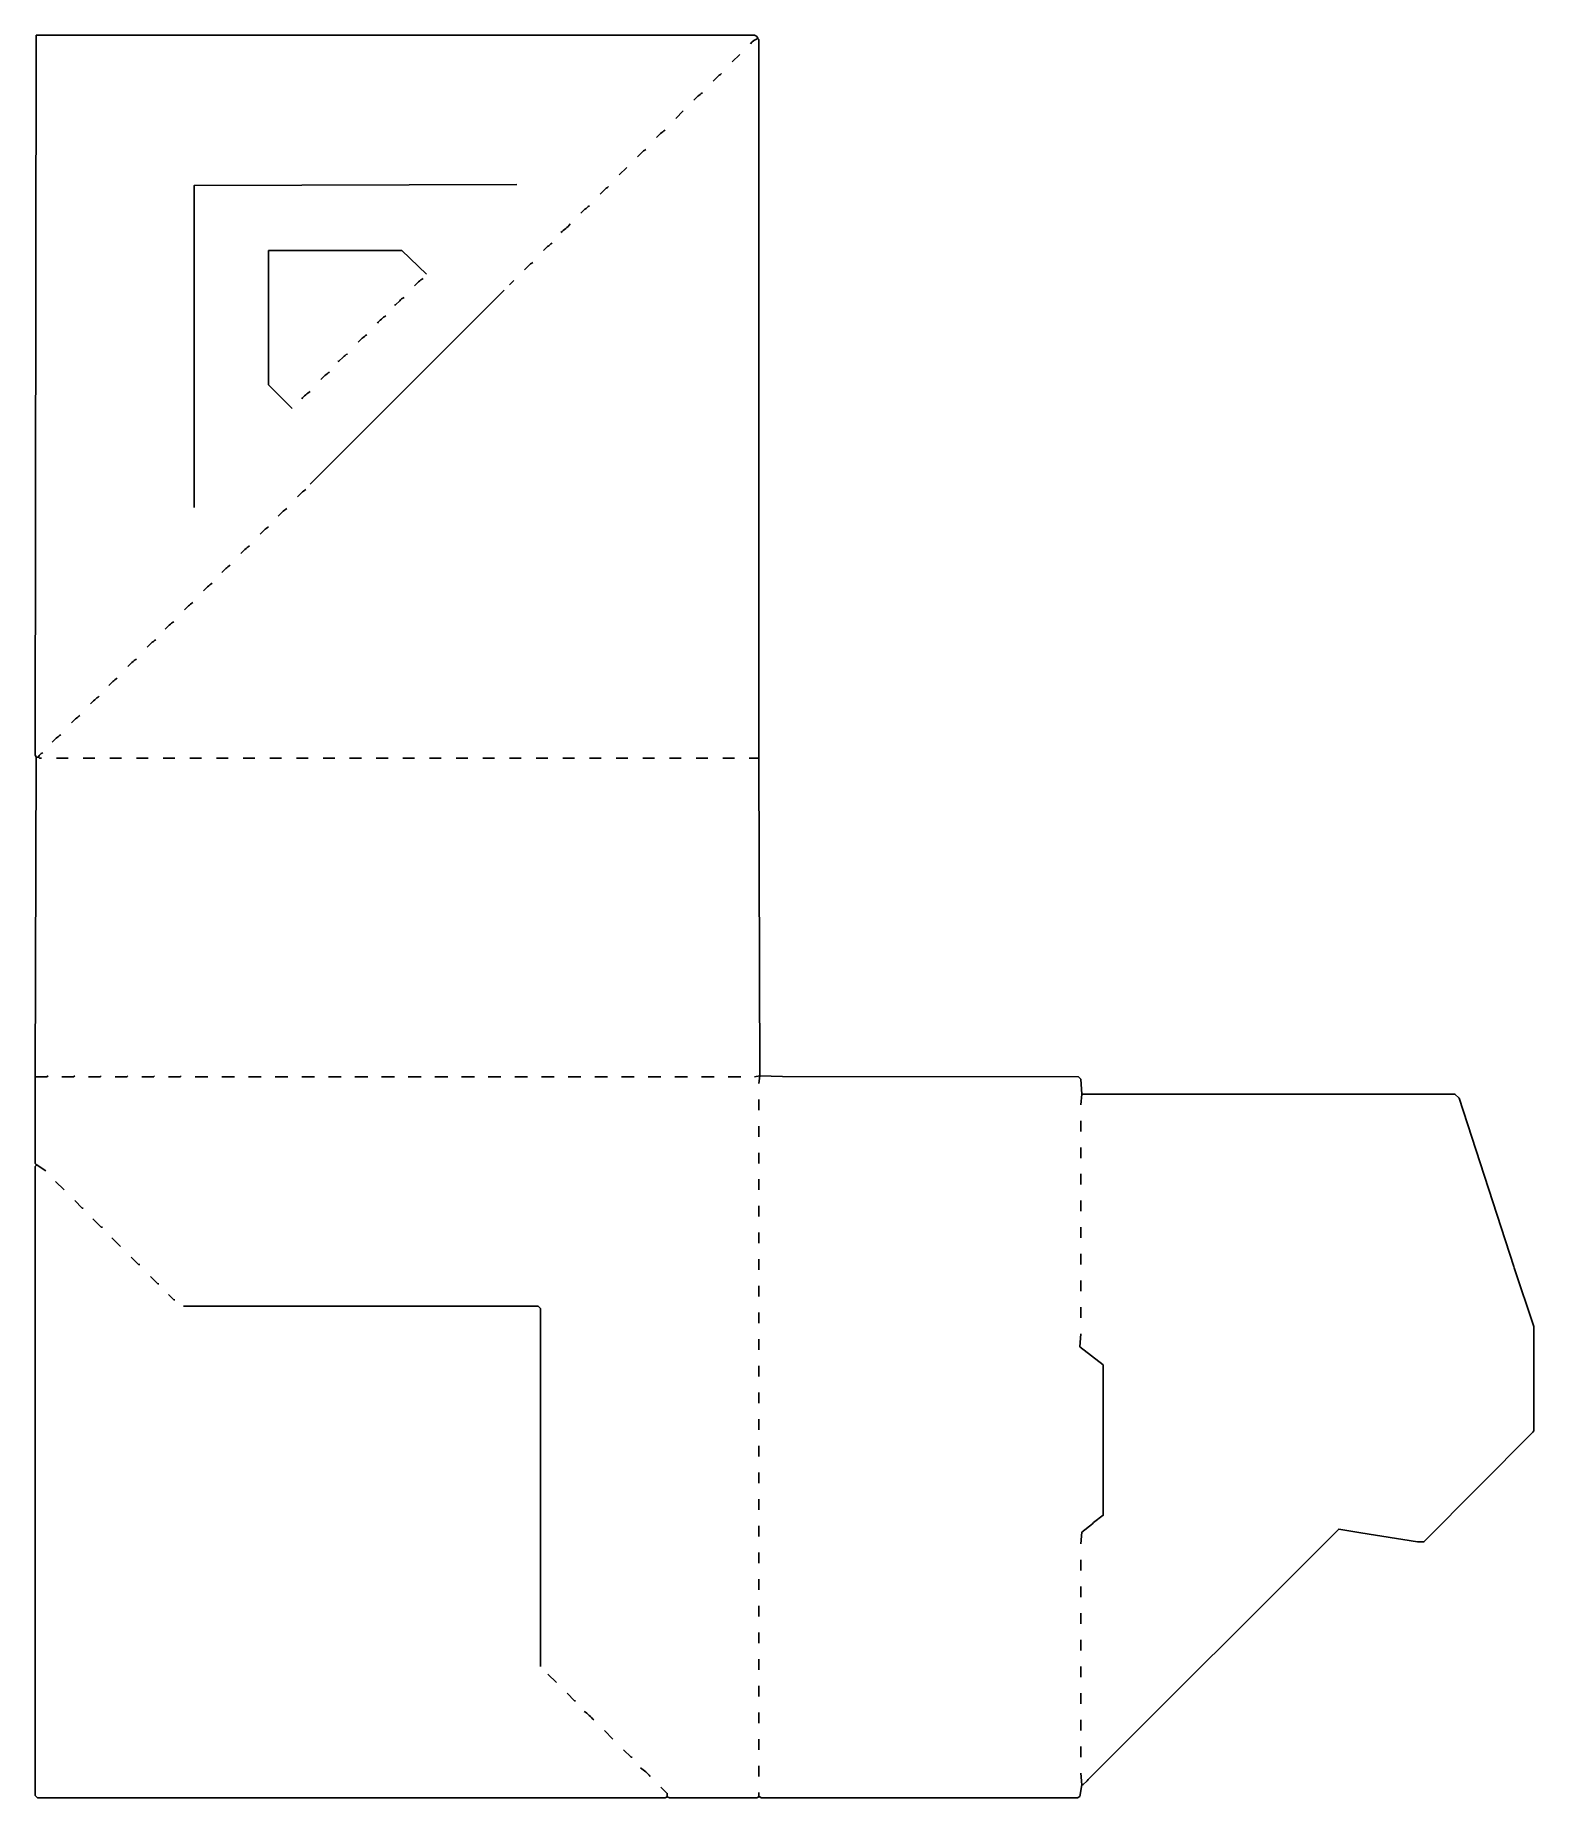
# Model space of a CAD drawing. Extents: x 72 to 1478, y 85 to 1738.
import ezdxf

# ---------------------------------------------------------------- set-up
doc = ezdxf.new("R2010")
doc.units = 0
doc.layers.get('0').update_dxf_attribs({"linetype": 'CONTINUOUS'})

msp = doc.modelspace()

# ---------------------------------------------------------------- linework, layer by layer
at = {"color": 250, "linetype": 'CONTINUOUS'}
for points in [[(751, 755), (752, 762), (751, 1060), (751, 1734), (750, 1735, 0.258429), (747, 1738), (73, 1738), (72, 1063), (73, 1061), (72, 761), (72, 680), (73, 679), (72.8, 678.1), (72, 677), (72, 87), (74, 85), (663, 85), (665, 86), (667, 85), (749, 85), (751, 86), (751.9, 85.8), (753, 85), (1050, 85), (1052, 86.2), (1054, 97), (1053, 108)], [(743, 1730, -0.146769), (750, 1735)], [(708, 1695, -0.071068), (716, 1702)], [(690, 1677, -0.071068), (698, 1684)], [(655, 1642, -0.071068), (663, 1649)], [(637, 1624, -0.071068), (645, 1631)], [(602, 1589, -0.071068), (610, 1596)], [(584, 1571, -0.071068), (592, 1578)], [(565, 1553, 0.071068), (574, 1561)], [(549, 1536, -0.071068), (557, 1543)], [(531, 1518, -0.071068), (539, 1525)], [(428, 1503, -0.071068), (436, 1510)], [(409, 1485), (409.9, 1485.2), (414, 1489, -0.150174), (418, 1492)], [(393, 1468, -0.071068), (401, 1475)], [(375, 1450, -0.071068), (383, 1457)], [(356, 1432), (356.9, 1432.2), (361, 1436, -0.150174), (365, 1439)], [(340, 1415, -0.071068), (348, 1422)], [(322, 1397, -0.071068), (330, 1404)], [(318, 1305, -0.071068), (326, 1312)], [(300, 1287, -0.071068), (308, 1294)], [(283, 1270, -0.071068), (291, 1277)], [(265, 1252, -0.071068), (273, 1259)], [(247, 1234, -0.071068), (255, 1241)], [(230, 1217, -0.071068), (238, 1224)], [(212, 1199, -0.071068), (220, 1206)], [(194, 1181, -0.071068), (202, 1188)], [(177, 1164, -0.071068), (185, 1171)], [(159, 1146, -0.071068), (167, 1153)], [(141, 1128, -0.071068), (149, 1135)], [(124, 1111, -0.064905), (132, 1118)], [(106, 1093, -0.071068), (114, 1100)], [(88, 1075, -0.071068), (96, 1082)], [(75, 1061, -0.249302), (79, 1065)], [(596, 158, 0.06477), (587, 166)], [(649, 105, 0.06477), (640, 113)]]:
    msp.add_lwpolyline(points, format="xyb", dxfattribs=at)
for points in [[(726, 1713), (733, 1720)], [(673, 1660), (680, 1667)], [(620, 1607), (627, 1614)], [(313, 1388), (291, 1410), (291, 1536), (416, 1536), (439, 1514)], [(517, 1504), (521, 1508)], [(330, 1317), (512, 1499)], [(78, 1060), (76, 1060), (75, 1061), (73, 1061)], [(92, 1060), (103, 1060)], [(117, 1060), (128, 1060)], [(142, 1060), (153, 1060)], [(167, 1060), (178, 1060)], [(192, 1060), (203, 1060)], [(217, 1060), (228, 1060)], [(242, 1060), (253, 1060)], [(267, 1060), (278, 1060)], [(292, 1060), (303, 1060)], [(317, 1060), (328, 1060)], [(342, 1060), (353, 1060)], [(367, 1060), (378, 1060)], [(392, 1060), (403, 1060)], [(417, 1060), (428, 1060)], [(442, 1060), (453, 1060)], [(467, 1060), (478, 1060)], [(492, 1060), (503, 1060)], [(517, 1060), (528, 1060)], [(542, 1060), (553, 1060)], [(567, 1060), (578, 1060)], [(592, 1060), (603, 1060)], [(617, 1060), (628, 1060)], [(642, 1060), (653, 1060)], [(667, 1060), (678, 1060)], [(692, 1060), (703, 1060)], [(717, 1060), (728, 1060)], [(742, 1060), (751, 1060)], [(1053, 735), (1054, 745), (1053, 759), (1051, 761), (773, 761.5), (752, 762), (747, 761)], [(1054, 97), (1055, 97), (1059, 101), (1060, 102), (1295, 337), (1315.9, 333.6), (1369, 325), (1375, 325), (1477.2, 427.9), (1478, 429), (1478, 527), (1459.7, 581.9), (1459.3, 583.1), (1408, 741), (1404, 745), (1054, 745)], [(751, 730), (751, 740)], [(751, 705), (751, 715)], [(1053, 710), (1053, 720)], [(1053, 685), (1053, 695)], [(82, 673), (73, 679)], [(751, 680), (751, 690)], [(99, 655), (91, 663)], [(751, 655), (751, 665)], [(1053, 660), (1053, 670)], [(117, 638), (116, 638), (109, 645)], [(1053, 635), (1053, 645)], [(751, 630), (751, 640)], [(135, 620), (134, 620), (126, 628)], [(751, 605), (751, 615)], [(1053, 610), (1053, 620)], [(152, 602), (144, 610)], [(170, 585), (169, 585), (162, 592)], [(751, 580), (751, 590)], [(1053, 585), (1053, 595)], [(188, 567), (187, 567), (180, 574)], [(751, 555), (751, 565)], [(1053, 560), (1053, 570)], [(203, 552), (202, 552), (197, 557)], [(546, 208), (546, 544), (544, 546), (211, 546)], [(751, 530), (751, 540)], [(1053, 535), (1053, 545)], [(751, 505), (751, 515)], [(1053, 323), (1054, 334), (1064, 342), (1065, 343), (1074, 350), (1074, 491), (1052, 508), (1053, 520)], [(751, 480), (751, 490)], [(751, 455), (751, 465)], [(751, 430), (751, 440)], [(751, 405), (751, 415)], [(751, 380), (751, 390)], [(751, 355), (751, 365)], [(751, 330), (751, 340)], [(751, 305), (751, 315)], [(1053, 298), (1053, 308)], [(751, 280), (751, 290)], [(1053, 273), (1053, 283)], [(751, 255), (751, 265)], [(1053, 248), (1053, 258)], [(751, 230), (751, 240)], [(1053, 223), (1053, 233)], [(751, 205), (751, 215)], [(561, 193), (553, 201)], [(1053, 198), (1053, 208)], [(579, 176), (578, 176), (571, 183)], [(751, 180), (751, 190)], [(1053, 173), (1053, 183)], [(751, 155), (751, 165)], [(1053, 148), (1053, 158)], [(614, 140), (606, 148)], [(751, 130), (751, 140)], [(1053, 123), (1053, 133)], [(632, 123), (631, 123), (624, 130)], [(751, 105), (751, 115)], [(665, 86), (665, 89), (659, 95)], [(751, 86), (751, 90)]]:
    msp.add_lwpolyline(points, dxfattribs=at)
at = {"color": 251, "linetype": 'CONTINUOUS'}
for points in [[(221, 1295), (221, 1597), (524, 1598)], [(72, 761), (83, 761), (84, 762)], [(222, 761), (234, 761)], [(247, 761), (259, 761)], [(272, 761), (284, 761)], [(297, 761), (309, 761)], [(322, 761), (334, 761)], [(347, 761), (359, 761)], [(372, 761), (384, 761)], [(397, 761), (409, 761)], [(422, 761), (434, 761)], [(447, 761), (459, 761)], [(472, 761), (484, 761)], [(497, 761), (509, 761)], [(522, 761), (534, 761)], [(547, 761), (559, 761)], [(572, 761), (584, 761)], [(597, 761), (609, 761)], [(622, 761), (634, 761)], [(647, 761), (659, 761)], [(672, 761), (684, 761)], [(697, 761), (709, 761)], [(722, 761), (734, 761)]]:
    msp.add_lwpolyline(points, dxfattribs=at)
at = {"color": 252, "linetype": 'CONTINUOUS'}
for points in [[(97, 761), (108, 761), (109, 762)], [(122, 761), (133, 761), (134, 762)], [(147, 761), (158, 761), (159, 762)], [(172, 761), (183, 761), (184, 762)], [(197, 761), (208, 761), (209, 762)]]:
    msp.add_lwpolyline(points, dxfattribs=at)

doc.saveas('drawing.dxf')
